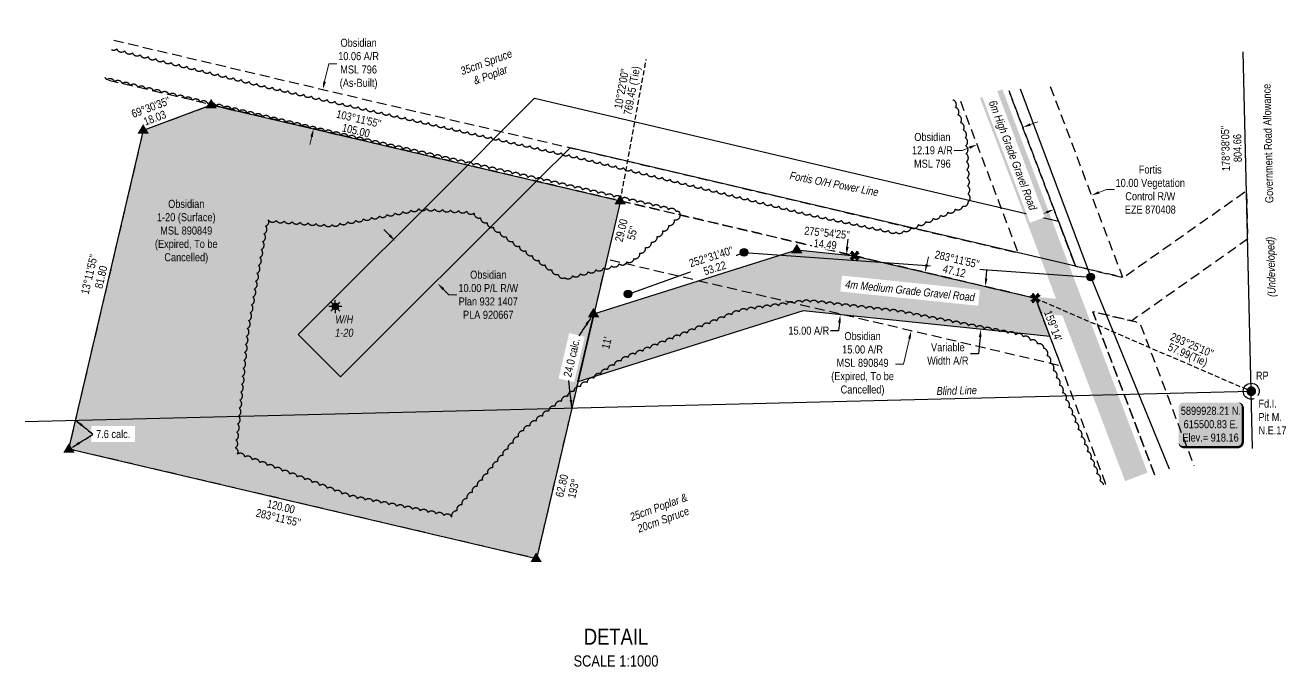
# Model space of a CAD drawing. Extents: x 614577 to 617371, y 5899005 to 5901753.
# Drawn here: x 615795 to 617371, y 5899923 to 5900724 of the extents above; entities that cross this region are included whole.
import ezdxf
from ezdxf.enums import TextEntityAlignment as Align

# ---------------------------------------------------------------- set-up
doc = ezdxf.new("R2010")
doc.units = 0
doc.header["$LTSCALE"] = 5
doc.header["$PDSIZE"] = 0.5
for name, pattern in [('0', [1, 1, 0]), ('foc-ACCESSROAD', [3.75, 2.5, -1.25]), ('foc-FLOWLINE', [3.75, 2.5, -1.25]), ('foc-TIELINE', [1.875, 1.25, -0.625])]:
    doc.linetypes.add(name, pattern=pattern)
doc.layers.get('Defpoints').update_dxf_attribs({"color": 9})
for name, color, linetype in [('35', 37, 'Continuous'), ('AS-POWER', 104, 'foc-POWER'), ('AS-POWER-EXISTING-PP', 72, 'Continuous'), ('AS-ROADS', 254, 'Continuous'), ('C-RW', 13, 'Continuous'), ('C-WS', 13, 'foc-ACCESSROAD'), ('C-WS-S', 8, 'Continuous'), ('DETAIL-T', 7, 'Continuous'), ('F-EZE', 190, 'foc-FLOWLINE'), ('L-BD', 7, 'Continuous'), ('L-BD1', 253, 'Continuous'), ('L-MON', 1, 'Continuous'), ('L-ROAD-T', 7, 'Continuous'), ('L-SEC', 7, 'Continuous'), ('L-TIE', 7, 'foc-TIELINE'), ('L-TIE-T', 7, 'Continuous'), ('P-PROPOSED', 10, 'Continuous'), ('P-PROPOSED-H', 21, 'Continuous'), ('P-TXT', 4, 'Continuous'), ('T-BUSH', 110, '0'), ('T-BUSH-T', 110, 'Continuous')]:
    doc.layers.add(name, color=color, linetype=linetype)
for name, color, linetype, lineweight in [('C-AR-T', 13, 'Continuous', 9), ('C-RW-T', 13, 'Continuous', 9), ('C-WS-T', 13, 'Continuous', 9), ('F-EZE-T', 190, 'Continuous', 9), ('T-TEXT', 48, 'Continuous', 18)]:
    doc.layers.add(name, color=color, linetype=linetype, lineweight=lineweight)
doc.styles.add('80', font='ARIALN.TTF', dxfattribs={"height": 10})
doc.styles.add('80CG', font='ARIALN.TTF', dxfattribs={"height": 10})
doc.styles.add('80L', font='ARIALN.TTF', dxfattribs={"height": 10})
doc.styles.add('80LS', font='ARIALNI.TTF', dxfattribs={"height": 10})
doc.styles.add('foc-LtypeFont', font='ARIALN.TTF', dxfattribs={"height": 7.35})
doc.linetypes.add('foc-POWER', pattern='A,6,-1,["P",foc-LtypeFont,S=0.2,R=0,X=-0.625,Y=-0.75],-1.24,4', length=12.24)
doc.dimstyles.new('Compass 5 000', dxfattribs={"dimscale": 5, "dimtxt": 9, "dimasz": 2, "dimexe": 0.2, "dimexo": 0.0625, "dimgap": 0.5, "dimtad": 0, "dimtih": 1, "dimtoh": 1, "dimzin": 0, "dimdsep": 46, "dimtxsty": '80CG', "dimcen": 0.1, "dimse1": 1, "dimse2": 1, "dimclrd": 256, "dimclrt": 256, "dimaunit": 1, "dimadec": 4, "dimazin": 0, "dimtfac": 0.06, "dimtofl": 0, "dimtmove": 0, "dimatfit": 1, "dimfxl": 0.2, "dimtolj": 1, "dimtzin": 0, "dimlwd": -1, "dimarcsym": 0})

# ---------------------------------------------------------------- blocks, each defined once
blk = doc.blocks.new('*U509')
h = blk.add_hatch(color=254)
edge = h.paths.add_edge_path()
edge.add_line((-34, -28.5), (34, -28.5))
edge.add_arc((34, -22.5), 6, 270, 360)
edge.add_line((40, -22.5), (40, 21))
edge.add_arc((34, 21), 6, 0, 90)
edge.add_line((34, 27), (-34, 27))
edge.add_arc((-34, 21), 6, 90, 180)
edge.add_line((-40, 21), (-40, -22.5))
edge.add_arc((-34, -22.5), 6, 180, 270)
at = {"color": 1, "flags": 128}
blk.add_lwpolyline([(-34, -28.5, 3, 3, 0), (34, -28.5, 3, 3, 0.414214), (40, -22.5, 3, 3, 0), (40, 21, 3, 0, 0.414214), (34, 27, 0, 0, 0), (-34, 27, 0, 0, 0.414214), (-40, 21, 0, 0, 0), (-40, -22.5, 0, 3, 0.414214)], format="xyseb", close=True, dxfattribs=at)
blk.add_lwpolyline([(-32.5, -22.7, 0, 10, 0), (0, 0, 5, 5, 0)], format="xyseb", dxfattribs=at)
at = {"color": 1, "style": '80'}
blk.add_attdef('ENTER_TEXT_001', (-36, -5), '', height=10, dxfattribs=at)
blk = doc.blocks.new('GAS')
h = blk.add_hatch(color=255)
h.dxf.hatch_style = 1
edge = h.paths.add_edge_path()
edge.add_arc((0, 0), 0.9, 0, 360)
for p, q in [((-0.81, 0), (-1.62, 0)), ((-0.57, 0.57), (-1.14, 1.14)), ((0, 0.81), (0, 1.62)), ((0.57, 0.57), (1.14, 1.14)), ((1.62, 0), (0.81, 0)), ((-0.57, -0.57), (-1.14, -1.14)), ((0, -0.81), (0, -1.62)), ((1.14, -1.14), (0.57, -0.57))]:
    blk.add_line(p, q)
blk.add_circle((0, 0), 0.8)
blk = doc.blocks.new('fdia')
at = {"color": 255, "const_width": 1}
blk.add_lwpolyline([(-0.5, 0, 1), (0.5, 0, 1)], format="xyb", close=True, dxfattribs=at)
blk = doc.blocks.new('Fdiaa')
blk.add_blockref('fdia', (0, 0))
blk = doc.blocks.new('fdib')
at = {"color": 1, "const_width": 1.6}
blk.add_lwpolyline([(-0.4, 0, 1), (0.4, 0, 1)], format="xyb", close=True, dxfattribs=at)
at = {"color": 1}
blk.add_circle((0, 0), 0.8, dxfattribs=at)
blk = doc.blocks.new('Fdibb')
blk.add_blockref('fdib', (0, 0))
blk = doc.blocks.new('fdicc')
for name in ['Fdibb', 'Fdiaa']:
    blk.add_blockref(name, (0, 0))
blk = doc.blocks.new('FDI')
blk.add_blockref('fdicc', (0, 0))
blk = doc.blocks.new('TRIA')
blk.add_hatch(color=255).paths.add_polyline_path([(-0.04, 1.52), (-1.47, -0.87), (1.39, -0.87)])
blk = doc.blocks.new('TRIAA')
blk.add_blockref('TRIA', (0, 0))
blk = doc.blocks.new('TRIB')
at = {"color": 1}
blk.add_lwpolyline([(-1.12, -0.67), (-0.04, 1.13), (1.04, -0.67)], close=True, dxfattribs=at)
blk = doc.blocks.new('TRIBB')
blk.add_blockref('TRIB', (0, 0))
blk = doc.blocks.new('TRICC')
for name in ['TRIAA', 'TRIBB']:
    blk.add_blockref(name, (0, 0))
blk = doc.blocks.new('plspike')
blk.add_blockref('TRICC', (0, 0))
blk = doc.blocks.new('TEMP')
h = blk.add_hatch(color=255)
h.dxf.hatch_style = 1
h.paths.add_polyline_path([(0, 0.25), (-0.67, 1.15), (-0.67, 0.67), (-1.15, 0.67), (-0.25, 0), (-1.15, -0.67), (-0.67, -0.67), (-0.67, -1.15), (0, -0.25), (0.67, -1.15), (0.67, -0.67), (1.15, -0.67), (0.25, 0), (1.15, 0.67), (0.67, 0.67), (0.67, 1.15)])
h.paths.add_polyline_path([(0.57, 0.85), (0.57, 0.57), (0.85, 0.57), (0.08, 0), (0.85, -0.57), (0.57, -0.57), (0.57, -0.85), (0, -0.08), (-0.57, -0.85), (-0.57, -0.57), (-0.85, -0.57), (-0.08, 0), (-0.85, 0.57), (-0.57, 0.57), (-0.57, 0.85), (0, 0.08)], flags=16)
h = blk.add_hatch(color=1)
h.dxf.hatch_style = 1
h.paths.add_polyline_path([(0, 0.08), (-0.57, 0.85), (-0.57, 0.57), (-0.85, 0.57), (-0.08, 0), (-0.85, -0.57), (-0.57, -0.57), (-0.57, -0.85), (0, -0.08), (0.57, -0.85), (0.57, -0.57), (0.85, -0.57), (0.08, 0), (0.85, 0.57), (0.57, 0.57), (0.57, 0.85)])
at = {"color": 1}
for p, q in [((-0.08, 0), (0.08, 0)), ((0, 0.08), (0, -0.08))]:
    blk.add_line(p, q, dxfattribs=at)
at = {"color": 255, "flags": 128}
blk.add_lwpolyline([(-0.25, 0), (-1.15, 0.67), (-0.67, 0.67), (-0.67, 1.15), (0, 0.25), (0.67, 1.15), (0.67, 0.67), (1.15, 0.67), (0.25, 0), (1.15, -0.67), (0.67, -0.67), (0.67, -1.15), (0, -0.25), (-0.67, -1.15), (-0.67, -0.67), (-1.15, -0.67)], close=True, dxfattribs=at)
at = {"color": 1, "flags": 128}
blk.add_lwpolyline([(-0.08, 0), (-0.85, 0.57), (-0.57, 0.57), (-0.57, 0.85), (0, 0.08), (0.57, 0.85), (0.57, 0.57), (0.85, 0.57), (0.08, 0), (0.85, -0.57), (0.57, -0.57), (0.57, -0.85), (0, -0.08), (-0.57, -0.85), (-0.57, -0.57), (-0.85, -0.57)], close=True, dxfattribs=at)
blk = doc.blocks.new('STRIA')
blk.add_hatch(color=255).paths.add_polyline_path([(-0.04, 1.52), (-1.47, -0.87), (1.39, -0.87)])
blk = doc.blocks.new('STRIAA')
blk.add_blockref('STRIA', (0, 0))
blk = doc.blocks.new('STRIB')
at = {"color": 1}
blk.add_solid([(-1.12, -0.67), (-0.04, 1.13), (1.04, -0.67)], dxfattribs=at)
blk = doc.blocks.new('STRIBB')
blk.add_blockref('STRIB', (0, 0))
blk = doc.blocks.new('STRICC')
for name in ['STRIAA', 'STRIBB']:
    blk.add_blockref(name, (0, 0))
blk = doc.blocks.new('fdspike')
blk.add_blockref('STRICC', (0, 0))
blk = doc.blocks.new('*D511')
at = {"layer": 'C-AR-T', "transparency": 16777216}
for p, q in [((616920.6, 5900425.1), (616922.9, 5900434.8)), ((616898.9, 5900332.6), (616891.5, 5900300.9)), ((616891.5, 5900300.9), (616881.5, 5900300.9))]:
    blk.add_line(p, q, dxfattribs=at)
for points in [[(616919, 5900425.5), (616922.2, 5900424.7), (616918.3, 5900415.3)], [(616897.3, 5900333), (616900.5, 5900332.2), (616901.2, 5900342.3)]]:
    blk.add_solid(points, dxfattribs=at)
at = {"layer": 'Defpoints', "color": 0, "transparency": 16777216}
for p in [(616950.7, 5900407.7), (616901.2, 5900342.3), (616933.6, 5900334.7)]:
    blk.add_point(p, dxfattribs=at)
at = {"layer": 'C-AR-T', "transparency": 16777216, "insert": (616840.4, 5900300.9), "char_height": 10, "attachment_point": 5, "style": '80CG'}
blk.add_mtext('\\A1;Obsidian\\P15.00 A/R\\PMSL 890849\\P(Expired, To be\\PCancelled)', dxfattribs=at)
blk = doc.blocks.new('*D512')
at = {"layer": 'C-RW-T', "transparency": 16777216}
for p, q in [((616249.8, 5900461.6), (616242.7, 5900468.6)), ((616316.9, 5900394.3), (616323.9, 5900387.3)), ((616323.9, 5900387.3), (616333.9, 5900387.3))]:
    blk.add_line(p, q, dxfattribs=at)
for points in [[(616250.9, 5900462.7), (616248.6, 5900460.4), (616256.8, 5900454.5)], [(616318, 5900395.5), (616315.7, 5900393.2), (616309.8, 5900401.4)]]:
    blk.add_solid(points, dxfattribs=at)
at = {"layer": 'Defpoints', "color": 0, "transparency": 16777216}
for p in [(616248, 5900445.7), (616309.8, 5900401.4), (616301, 5900392.6)]:
    blk.add_point(p, dxfattribs=at)
at = {"layer": 'C-RW-T', "transparency": 16777216, "insert": (616373, 5900387.3), "char_height": 10, "attachment_point": 5, "style": '80CG'}
blk.add_mtext('\\A1;\\A1;Obsidian\\P10.00 P/L R/W\\PPlan 932 1407\\PPLA 920667', dxfattribs=at)
blk = doc.blocks.new('*D513')
at = {"layer": 'C-AR-T', "transparency": 16777216}
for p, q in [((616168.7, 5900653.4), (616173.9, 5900675.4)), ((616173.9, 5900675.4), (616183.9, 5900675.4)), ((616152.5, 5900584.7), (616150.2, 5900574.9))]:
    blk.add_line(p, q, dxfattribs=at)
for points in [[(616167, 5900653.7), (616170.3, 5900653), (616166.4, 5900643.6)], [(616150.9, 5900585.1), (616154.1, 5900584.3), (616154.8, 5900594.4)]]:
    blk.add_solid(points, dxfattribs=at)
at = {"layer": 'Defpoints', "color": 0, "transparency": 16777216}
for p in [(616166.4, 5900643.6), (616167.7, 5900643.3), (616156.1, 5900594.1)]:
    blk.add_point(p, dxfattribs=at)
at = {"layer": 'C-AR-T', "transparency": 16777216, "insert": (616211.1, 5900675.4), "char_height": 10, "attachment_point": 5, "style": '80CG'}
blk.add_mtext('\\A1;Obsidian\\P10.06 A/R\\PMSL 796\\P(As-Built)', dxfattribs=at)
blk = doc.blocks.new('*D515')
at = {"layer": 'Defpoints', "color": 0, "transparency": 16777216}
for p in [(617124.9, 5900515.1), (617126.2, 5900511.5), (617078.1, 5900497.3)]:
    blk.add_point(p, dxfattribs=at)
at = {"layer": 'F-EZE-T', "transparency": 16777216}
for p, q in [((617135.6, 5900515.1), (617144.9, 5900518.6)), ((617144.9, 5900518.6), (617154.9, 5900518.6)), ((617070.1, 5900490.2), (617060.8, 5900486.7))]:
    blk.add_line(p, q, dxfattribs=at)
for points in [[(617135, 5900516.6), (617136.2, 5900513.5), (617126.2, 5900511.5)], [(617069.5, 5900491.8), (617070.7, 5900488.7), (617079.5, 5900493.8)]]:
    blk.add_solid(points, dxfattribs=at)
at = {"layer": 'F-EZE-T', "transparency": 16777216, "insert": (617199.7, 5900518.6), "char_height": 10, "attachment_point": 5, "style": '80CG'}
blk.add_mtext('\\A1;Fortis\\P10.00 Vegetation\\PControl R/W\\PEZE 870408', dxfattribs=at)
blk = doc.blocks.new('*U523')
at = {"layer": '35', "color": 3}
blk.add_circle((0, 0), 10, dxfattribs=at)
at = {"layer": '35', "color": 3, "style": '80'}
blk.add_attdef('RP_001', (5.8, 14.4), '', height=10, dxfattribs=at)
blk = doc.blocks.new('*D526')
at = {"layer": 'Defpoints', "color": 0, "transparency": 16777216}
for p in [(616994, 5900397.6), (616988.2, 5900344.2), (616988.4, 5900344.2)]:
    blk.add_point(p, dxfattribs=at)
at = {"layer": 'P-TXT', "transparency": 16777216}
for p, q in [((616994.8, 5900407.6), (616995.8, 5900417.5)), ((616987.2, 5900334.3), (616985, 5900313.4)), ((616985, 5900313.4), (616975, 5900313.4))]:
    blk.add_line(p, q, dxfattribs=at)
for points in [[(616993.1, 5900407.7), (616996.4, 5900407.4), (616993.7, 5900397.6)], [(616985.5, 5900334.5), (616988.8, 5900334.1), (616988.2, 5900344.2)]]:
    blk.add_solid(points, dxfattribs=at)
at = {"layer": 'P-TXT', "transparency": 16777216, "insert": (616946.9, 5900313.4), "char_height": 10, "attachment_point": 5, "style": '80CG'}
blk.add_mtext('\\A1;Variable\\PWidth A/R', dxfattribs=at)
blk = doc.blocks.new('*D527')
at = {"layer": 'Defpoints', "color": 0, "transparency": 16777216}
for p in [(616772.6, 5900441.9), (616764.9, 5900367.3), (616812.6, 5900362.4)]:
    blk.add_point(p, dxfattribs=at)
at = {"layer": 'P-TXT', "transparency": 16777216}
for p, q in [((616821.3, 5900446.9), (616822.4, 5900456.9)), ((616811.6, 5900352.5), (616810.5, 5900342.5)), ((616810.5, 5900342.5), (616800.5, 5900342.5))]:
    blk.add_line(p, q, dxfattribs=at)
for points in [[(616819.7, 5900447.1), (616823, 5900446.8), (616820.3, 5900437)], [(616809.9, 5900352.6), (616813.2, 5900352.3), (616812.6, 5900362.4)]]:
    blk.add_solid(points, dxfattribs=at)
at = {"layer": 'P-TXT', "transparency": 16777216, "insert": (616773.3, 5900342.5), "char_height": 10, "attachment_point": 5, "style": '80CG'}
blk.add_mtext('\\A1;15.00 A/R', dxfattribs=at)
blk = doc.blocks.new('*D531')
at = {"layer": 'C-AR-T', "transparency": 16777216}
for p, q in [((617049.9, 5900599.8), (617059.3, 5900603.4)), ((616974.2, 5900571.1), (616964.9, 5900567.6)), ((616964.9, 5900567.6), (616954.9, 5900567.6))]:
    blk.add_line(p, q, dxfattribs=at)
for points in [[(617049.3, 5900601.4), (617050.5, 5900598.3), (617040.6, 5900596.3)], [(616973.6, 5900572.7), (616974.8, 5900569.6), (616983.6, 5900574.7)]]:
    blk.add_solid(points, dxfattribs=at)
at = {"layer": 'Defpoints', "color": 0, "transparency": 16777216}
for p in [(617040.2, 5900597.2), (616983.2, 5900575.6), (616983.6, 5900574.7)]:
    blk.add_point(p, dxfattribs=at)
at = {"layer": 'C-AR-T', "transparency": 16777216, "insert": (616927.6, 5900567.6), "char_height": 10, "attachment_point": 5, "style": '80CG'}
blk.add_mtext('\\A1;Obsidian\\P12.19 A/R\\PMSL 796', dxfattribs=at)
blk = doc.blocks.new('POWERPOLE')
h = blk.add_hatch(color=255)
edge = h.paths.add_edge_path()
edge.add_arc((0, 0), 0.96, 0, 360)
at = {"linetype": 'Continuous'}
for p, q in [((0.68, -0.68), (-0.68, 0.68)), ((-0.68, -0.68), (0.68, 0.68))]:
    blk.add_line(p, q, dxfattribs=at)
blk.add_circle((0, 0), 0.96, dxfattribs=at)

msp = doc.modelspace()

# ---------------------------------------------------------------- hatches: boundary and pattern name
at = {"layer": 'P-PROPOSED-H'}
h = msp.add_hatch(color=256, dxfattribs=at)
h.dxf.hatch_style = 1
h.paths.add_polyline_path([(615849.3, 5900194.776), (615942.655, 5900592.821), (616027.058, 5900624.363), (616537.996, 5900504.531), (616433.229, 5900057.826)])
h = msp.add_hatch(color=256, dxfattribs=at)
h.dxf.hatch_style = 1
h.paths.add_polyline_path([(616485.003, 5900278.583), (616504.91, 5900363.46), (616758.532, 5900443.368), (616830.555, 5900435.916), (617056.247, 5900382.984), (617074.316, 5900335.325), (616766.256, 5900367.197)])

# ---------------------------------------------------------------- linework, layer by layer
at = {"layer": 'AS-POWER', "flags": 128}
for points in [[(617037.315, 5900644.479), (617125.322, 5900409.382), (617223.474, 5900170.069)], [(616547.617, 5900388.232), (616692.392, 5900440.222), (617125.322, 5900409.382)]]:
    msp.add_lwpolyline(points, dxfattribs=at)
at = {"layer": 'AS-ROADS', "flags": 128}
for points, const_width in [([(617182.323, 5900159.993), (617000.994, 5900638.461)], 30), ([(617101.757, 5900370.172), (616762.302, 5900405.292), (616609.232, 5900364.407), (616423.287, 5900298.572)], 20)]:
    msp.add_lwpolyline(points, dxfattribs=dict(at, const_width=const_width))
at = {"layer": 'C-RW'}
msp.add_lwpolyline([(616430.915, 5900632.628), (617084.991, 5900479.225), (617106.345, 5900422.88), (616475.21, 5900570.902), (616435.377, 5900531.143), (616188.522, 5900284.76), (616135.553, 5900337.821), (616349.403, 5900551.268), (616389.333, 5900591.121), (616430.915, 5900632.628)], close=True, dxfattribs=at)
at = {"layer": 'C-WS', "flags": 128}
for points in [[(615905.267, 5900705.097), (616478.76, 5900570.069), (617034.758, 5900439.669), (616961.852, 5900631.975)], [(617144.315, 5900150.688), (617056.248, 5900382.984), (616436.863, 5900528.25), (616350.921, 5900548.406), (615893.883, 5900656.034)], [(617023.184, 5900642.138), (617106.345, 5900422.88), (617165.958, 5900408.899), (617319.866, 5900517.229), (617321.309, 5900456.701), (617176.507, 5900354.779), (617127.831, 5900366.195), (617203.995, 5900165.3)]]:
    msp.add_lwpolyline(points, dxfattribs=at)
msp.add_lwpolyline([(617056.247, 5900382.984), (617088.288, 5900298.463), (616520.877, 5900431.54), (616433.229, 5900057.826), (615849.3, 5900194.776), (615942.655, 5900592.821), (616027.058, 5900624.363), (617056.247, 5900382.984)], close=True, dxfattribs=at)
at = {"layer": 'F-EZE', "flags": 128}
for points in [[(617074.676, 5900647.44), (617165.01, 5900409.267), (617108.898, 5900422.288), (617106.345, 5900422.88), (617099.564, 5900440.756), (617024.337, 5900639.099)], [(617205.189, 5900162.152), (617167.447, 5900261.705), (617127.831, 5900366.195), (617180.783, 5900353.797), (617186.541, 5900352.45), (617220.447, 5900263.016), (617254.143, 5900174.138)]]:
    msp.add_lwpolyline(points, dxfattribs=at)
at = {"layer": 'L-SEC'}
for p, q in [((617325.832, 5900266.932), (617315.733, 5900690.613)), ((615794.826, 5900229.095), (617325.832, 5900266.932)), ((617327.544, 5900195.55), (617325.832, 5900266.932))]:
    msp.add_line(p, q, dxfattribs=at)
at = {"layer": 'L-TIE'}
msp.add_line((617056.247, 5900382.984), (617325.832, 5900266.932), dxfattribs=at)
at = {"layer": 'L-TIE', "flags": 128}
msp.add_lwpolyline([(616537.996, 5900504.531), (616570.29, 5900681.076)], dxfattribs=at)
at = {"layer": 'P-PROPOSED', "flags": 128}
for points in [[(615849.3, 5900194.776), (615942.655, 5900592.821), (616027.058, 5900624.363), (616537.996, 5900504.531), (616433.229, 5900057.826)], [(616485.003, 5900278.583), (616504.91, 5900363.46), (616758.532, 5900443.368), (616830.555, 5900435.916), (617056.247, 5900382.984), (617074.316, 5900335.325), (616766.256, 5900367.197)]]:
    msp.add_lwpolyline(points, close=True, dxfattribs=at)
at = {"layer": 'T-BUSH', "flags": 128}
for points in [[(615902.518, 5900693.251, 0.30249461), (615909.224, 5900694.133, 0.52056705), (615918.93, 5900691.741, 0.52056705), (615928.636, 5900689.349, 0.52056705), (615938.342, 5900686.957, 0.52056705), (615948.047, 5900684.565, 0.52056705), (615957.753, 5900682.173, 0.52056705), (615967.459, 5900679.781, 0.52056705), (615977.165, 5900677.389, 0.52056705), (615986.871, 5900674.997, 0.52056705), (615996.576, 5900672.605, 0.52056705), (616006.282, 5900670.213, 0.52056705), (616015.988, 5900667.821, 0.52056705), (616025.694, 5900665.429, 0.52056705), (616035.4, 5900663.037, 0.52056705), (616045.106, 5900660.645, 0.52056705), (616054.811, 5900658.253, 0.52056705), (616064.517, 5900655.861, 0.52056705), (616074.223, 5900653.469, 0.52056705), (616083.929, 5900651.077, 0.52056705), (616093.635, 5900648.685, 0.52056705), (616103.373, 5900646.431, 0.52056705), (616113.121, 5900644.219, 0.52056705), (616122.87, 5900642.006, 0.52056705), (616132.618, 5900639.794, 0.52056705), (616142.366, 5900637.582, 0.52056705), (616152.115, 5900635.37, 0.52056705), (616161.863, 5900633.157, 0.52056705), (616171.611, 5900630.945, 0.52056705), (616181.36, 5900628.733, 0.52056705), (616191.108, 5900626.52, 0.52056705), (616200.856, 5900624.308, 0.52056705), (616210.605, 5900622.096, 0.52056705), (616220.353, 5900619.883, 0.52056705), (616230.101, 5900617.671, 0.52056705), (616239.85, 5900615.459, 0.52056705), (616249.598, 5900613.247, 0.52056705), (616259.346, 5900611.034, 0.52056705), (616269.095, 5900608.822, 0.52056705), (616278.843, 5900606.61, 0.52056705), (616288.591, 5900604.397, 0.52056705), (616298.34, 5900602.185, 0.52056705), (616308.088, 5900599.973, 0.52056705), (616317.837, 5900597.76, 0.52056705), (616327.585, 5900595.548, 0.52056705), (616337.333, 5900593.336, 0.52056705), (616347.082, 5900591.124, 0.52056705), (616356.83, 5900588.911, 0.52056705), (616366.578, 5900586.699, 0.52056705), (616376.327, 5900584.487, 0.52056705), (616386.075, 5900582.274, 0.52056705), (616395.823, 5900580.062, 0.52056705), (616405.572, 5900577.85, 0.52056705), (616415.32, 5900575.637, 0.52056705), (616425.068, 5900573.425, 0.52056705), (616434.817, 5900571.213, 0.52056705), (616444.565, 5900569.001, 0.52056705), (616454.313, 5900566.788, 0.52056705), (616464.062, 5900564.576, 0.52056705), (616473.81, 5900562.364, 0.52056705), (616483.558, 5900560.151, 0.52056705), (616493.307, 5900557.939, 0.52056705), (616503.011, 5900555.543, 0.52056705), (616512.716, 5900553.145, 0.52056705), (616522.42, 5900550.748, 0.52056705), (616532.125, 5900548.351, 0.52056705), (616541.829, 5900545.953, 0.52056705), (616551.534, 5900543.556, 0.52056705), (616561.238, 5900541.158, 0.52056705), (616570.943, 5900538.761, 0.52056705), (616580.647, 5900536.363, 0.52056705), (616590.352, 5900533.966, 0.52056705), (616600.056, 5900531.569, 0.52056705), (616609.761, 5900529.171, 0.52056705), (616619.465, 5900526.774, 0.52056705), (616629.17, 5900524.376, 0.52056705), (616638.874, 5900521.979, 0.52056705), (616648.578, 5900519.582, 0.52056705), (616658.283, 5900517.184, 0.52056705), (616667.987, 5900514.787, 0.52056705), (616677.692, 5900512.389, 0.52056705), (616687.396, 5900509.992, 0.52056705), (616697.101, 5900507.594, 0.52056705), (616706.805, 5900505.197, 0.52056705), (616716.51, 5900502.8, 0.52056705), (616726.214, 5900500.402, 0.52056705), (616735.919, 5900498.005, 0.52056705), (616745.623, 5900495.607, 0.52056705), (616755.328, 5900493.21, 0.52056705), (616765.032, 5900490.812, 0.52056705), (616774.749, 5900488.467, 0.52056705), (616784.527, 5900486.392, 0.52056705), (616794.306, 5900484.318, 0.52056705), (616804.084, 5900482.244, 0.52056705), (616813.863, 5900480.169, 0.52056705), (616823.642, 5900478.095, 0.52056705), (616833.42, 5900476.02, 0.52056705), (616843.199, 5900473.946, 0.52056705), (616852.977, 5900471.871, 0.52056705), (616862.756, 5900469.797, 0.52056705), (616872.535, 5900467.723, 0.52056705), (616882.313, 5900465.648, 0.52056705), (616891.756, 5900467.14, 0.52056705), (616900.976, 5900471.002, 0.52056705), (616910.196, 5900474.864, 0.52056705), (616919.417, 5900478.725, 0.52056705), (616928.637, 5900482.587, 0.52056705), (616937.857, 5900486.449, 0.52056705), (616947.077, 5900490.311, 0.52056705), (616956.297, 5900494.173, 0.52056705), (616965.517, 5900498.035, 0.52056705), (616972.414, 5900503.368, 0.52056705), (616971.963, 5900513.354, 0.52056705), (616971.513, 5900523.34, 0.52056705), (616971.063, 5900533.327, 0.52056705), (616970.613, 5900543.313, 0.52056705), (616970.163, 5900553.299, 0.52056705), (616969.713, 5900563.285, 0.52056705), (616969.262, 5900573.271, 0.52056705), (616968.812, 5900583.257, 0.52056705), (616966.16, 5900592.823, 0.52056705), (616962.905, 5900602.275, 0.52056705), (616959.651, 5900611.727, 0.52056705), (616956.397, 5900621.178, 0.50933052), (616953.35, 5900630.567)], [(617141.507, 5900150, 0.29093078), (617136.844, 5900154.595, 0.52056705), (617132.959, 5900163.805, 0.52056705), (617129.074, 5900173.015, 0.52056705), (617125.189, 5900182.226, 0.52056705), (617121.304, 5900191.436, 0.52056705), (617117.42, 5900200.647, 0.52056705), (617113.535, 5900209.857, 0.52056705), (617109.65, 5900219.068, 0.52056705), (617105.765, 5900228.278, 0.52056705), (617101.88, 5900237.488, 0.52056705), (617097.995, 5900246.699, 0.52056705), (617094.11, 5900255.909, 0.52056705), (617090.225, 5900265.12, 0.52056705), (617086.34, 5900274.33, 0.52056705), (617082.455, 5900283.541, 0.52056705), (617078.571, 5900292.751, 0.52056705), (617074.686, 5900301.961, 0.52056705), (617070.801, 5900311.172, 0.52056705), (617066.916, 5900320.382, 0.52056705), (617059.046, 5900325.885, 0.52056705), (617050.139, 5900330.425, 0.52056705), (617041.233, 5900334.964, 0.52056705), (617031.609, 5900337.409, 0.52056705), (617021.792, 5900339.291, 0.52056705), (617011.974, 5900341.173, 0.52056705), (617002.157, 5900343.055, 0.52056705), (616992.339, 5900344.936, 0.52056705), (616982.522, 5900346.818, 0.52056705), (616972.704, 5900348.7, 0.52056705), (616962.887, 5900350.581, 0.52056705), (616953.069, 5900352.463, 0.52056705), (616943.252, 5900354.345, 0.52056705), (616933.434, 5900356.227, 0.52056705), (616923.617, 5900358.108, 0.52056705), (616913.799, 5900359.99, 0.52056705), (616903.982, 5900361.872, 0.52056705), (616894.164, 5900363.754, 0.52056705), (616884.347, 5900365.635, 0.52056705), (616874.429, 5900366.862, 0.52056705), (616864.498, 5900368.001, 0.52056705), (616854.567, 5900369.141, 0.52056705), (616844.636, 5900370.28, 0.52056705), (616834.704, 5900371.42, 0.52056705), (616824.773, 5900372.559, 0.52056705), (616814.842, 5900373.699, 0.52056705), (616804.911, 5900374.838, 0.52056705), (616794.98, 5900375.978, 0.52056705), (616785.049, 5900377.117, 0.52056705), (616775.118, 5900378.257, 0.52056705), (616765.207, 5900377.889, 0.52056705), (616755.308, 5900376.494, 0.52056705), (616745.41, 5900375.098, 0.52056705), (616735.512, 5900373.703, 0.52056705), (616725.613, 5900372.307, 0.52056705), (616715.715, 5900370.912, 0.52056705), (616705.817, 5900369.516, 0.52056705), (616695.918, 5900368.121, 0.52056705), (616686.167, 5900366.183, 0.52056705), (616676.921, 5900362.384, 0.52056705), (616667.674, 5900358.585, 0.52056705), (616658.428, 5900354.786, 0.52056705), (616649.182, 5900350.988, 0.52056705), (616639.936, 5900347.189, 0.52056705), (616630.689, 5900343.39, 0.52056705), (616621.443, 5900339.591, 0.52056705), (616612.197, 5900335.793, 0.52056705), (616602.951, 5900331.994, 0.52056705), (616593.704, 5900328.195, 0.52056705), (616584.458, 5900324.396, 0.52056705), (616575.212, 5900320.597, 0.52056705), (616565.965, 5900316.799, 0.52056705), (616556.719, 5900313, 0.52056705), (616547.473, 5900309.201, 0.52056705), (616538.682, 5900304.518, 0.52056705), (616530.221, 5900299.195, 0.52056705), (616521.76, 5900293.872, 0.52056705), (616513.299, 5900288.549, 0.52056705), (616504.838, 5900283.226, 0.52056705), (616496.377, 5900277.903, 0.52056705), (616487.916, 5900272.58, 0.52056705), (616480.005, 5900266.471, 0.52056705), (616472.113, 5900260.335, 0.52056705), (616464.222, 5900254.2, 0.52056705), (616456.33, 5900248.064, 0.52056705), (616448.438, 5900241.929, 0.52056705), (616440.547, 5900235.793, 0.52056705), (616432.655, 5900229.658, 0.52056705), (616424.763, 5900223.522, 0.52056705), (616416.871, 5900217.387, 0.52056705), (616410.398, 5900209.787, 0.52056705), (616404.019, 5900202.091, 0.52056705), (616397.64, 5900194.395, 0.52056705), (616391.26, 5900186.699, 0.52056705), (616384.881, 5900179.003, 0.52056705), (616378.502, 5900171.307, 0.52056705), (616372.122, 5900163.611, 0.52056705), (616365.743, 5900155.915, 0.52056705), (616359.364, 5900148.219, 0.52056705), (616352.984, 5900140.523, 0.52056705), (616346.605, 5900132.827, 0.52056705), (616340.226, 5900125.131, 0.52056705), (616333.846, 5900117.435, 0.52056705), (616327.387, 5900109.963, 0.52056705), (616317.574, 5900111.871, 0.52056705), (616307.762, 5900113.778, 0.52056705), (616297.949, 5900115.686, 0.52056705), (616288.137, 5900117.594, 0.52056705), (616278.324, 5900119.501, 0.52056705), (616268.512, 5900121.409, 0.52056705), (616258.699, 5900123.316, 0.52056705), (616248.887, 5900125.224, 0.52056705), (616239.074, 5900127.132, 0.52056705), (616229.262, 5900129.039, 0.52056705), (616219.449, 5900130.947, 0.52056705), (616209.637, 5900132.855, 0.52056705), (616199.899, 5900135.022, 0.52056705), (616190.559, 5900138.587, 0.52056705), (616181.22, 5900142.151, 0.52056705), (616171.881, 5900145.715, 0.52056705), (616162.542, 5900149.28, 0.52056705), (616153.203, 5900152.844, 0.52056705), (616143.864, 5900156.409, 0.52056705), (616134.525, 5900159.973, 0.52056705), (616125.185, 5900163.537, 0.52056705), (616115.846, 5900167.102, 0.52056705), (616106.507, 5900170.666, 0.52056705), (616097.168, 5900174.23, 0.52056705), (616087.829, 5900177.795, 0.52056705), (616078.49, 5900181.359, 0.52056705), (616069.151, 5900184.924, 0.52056705), (616059.811, 5900188.488, 0.52056705), (616057.077, 5900196.136, 0.52056705), (616058.063, 5900206.083, 0.52056705), (616059.048, 5900216.031, 0.52056705), (616060.034, 5900225.978, 0.52056705), (616061.019, 5900235.926, 0.52056705), (616062.005, 5900245.873, 0.52056705), (616062.99, 5900255.821, 0.52056705), (616063.976, 5900265.768, 0.52056705), (616064.961, 5900275.716, 0.52056705), (616065.947, 5900285.664, 0.52056705), (616066.932, 5900295.611, 0.52056705), (616067.918, 5900305.559, 0.52056705), (616068.904, 5900315.506, 0.52056705), (616069.889, 5900325.454, 0.52056705), (616070.875, 5900335.401, 0.52056705), (616072.227, 5900345.298, 0.52056705), (616073.963, 5900355.142, 0.52056705), (616075.699, 5900364.987, 0.52056705), (616077.435, 5900374.831, 0.52056705), (616079.172, 5900384.675, 0.52056705), (616080.908, 5900394.52, 0.52056705), (616082.644, 5900404.364, 0.52056705), (616084.38, 5900414.208, 0.52056705), (616086.117, 5900424.052, 0.52056705), (616087.853, 5900433.897, 0.52056705), (616089.589, 5900443.741, 0.52056705), (616091.325, 5900453.585, 0.52056705), (616093.062, 5900463.43, 0.52056705), (616094.798, 5900473.274, 0.52056705), (616098.278, 5900480.868, 0.52056705), (616108.244, 5900480.095, 0.52056705), (616118.21, 5900479.321, 0.52056705), (616128.177, 5900478.547, 0.52056705), (616138.143, 5900477.773, 0.52056705), (616148.109, 5900476.999, 0.52056705), (616158.075, 5900476.226, 0.52056705), (616168.041, 5900475.452, 0.52056705), (616178.004, 5900474.742, 0.52056705), (616187.834, 5900476.559, 0.52056705), (616197.664, 5900478.375, 0.52056705), (616207.493, 5900480.192, 0.52056705), (616217.323, 5900482.009, 0.52056705), (616227.153, 5900483.826, 0.52056705), (616236.983, 5900485.643, 0.52056705), (616246.812, 5900487.46, 0.52056705), (616256.642, 5900489.277, 0.52056705), (616266.472, 5900491.093, 0.52056705), (616276.302, 5900492.91, 0.52056705), (616286.131, 5900494.727, 0.52056705), (616296.047, 5900495.056, 0.52056705), (616306.02, 5900494.38, 0.52056705), (616315.993, 5900493.704, 0.52056705), (616325.967, 5900493.028, 0.52056705), (616335.94, 5900492.352, 0.52056705), (616345.913, 5900491.677, 0.52056705), (616355.258, 5900489.27, 0.52056705), (616363.339, 5900483.386, 0.52056705), (616371.419, 5900477.501, 0.52056705), (616379.5, 5900471.617, 0.52056705), (616387.581, 5900465.733, 0.52056705), (616395.662, 5900459.848, 0.52056705), (616403.743, 5900453.964, 0.52056705), (616411.823, 5900448.08, 0.52056705), (616419.904, 5900442.195, 0.52056705), (616427.985, 5900436.311, 0.52056705), (616436.066, 5900430.427, 0.52056705), (616444.146, 5900424.542, 0.52056705), (616452.227, 5900418.658, 0.52056705), (616460.308, 5900412.773, 0.52056705), (616468.721, 5900408.616, 0.52056705), (616478.408, 5900411.083, 0.52056705), (616488.095, 5900413.55, 0.52056705), (616497.782, 5900416.018, 0.52056705), (616507.469, 5900418.485, 0.52056705), (616517.156, 5900420.952, 0.52056705), (616526.842, 5900423.419, 0.52056705), (616536.529, 5900425.887, 0.52056705), (616546.216, 5900428.354, 0.52056705), (616555.014, 5900432.423, 0.52056705), (616562.23, 5900439.34, 0.52056705), (616569.446, 5900446.258, 0.52056705), (616576.663, 5900453.175, 0.52056705), (616583.879, 5900460.093, 0.52056705), (616591.095, 5900467.01, 0.52056705), (616598.311, 5900473.928, 0.52056705), (616605.527, 5900480.845, 0.52056705), (616612.743, 5900487.763, 0.52056705), (616607.732, 5900491.312, 0.52056705), (616597.991, 5900493.558, 0.52056705), (616588.251, 5900495.805, 0.52056705), (616578.51, 5900498.051, 0.52056705), (616568.77, 5900500.298, 0.52056705), (616559.029, 5900502.545, 0.52056705), (616549.289, 5900504.791, 0.52056705), (616539.548, 5900507.038, 0.52056705), (616529.808, 5900509.284, 0.52056705), (616520.067, 5900511.531, 0.52056705), (616510.327, 5900513.777, 0.52056705), (616500.586, 5900516.024, 0.52056705), (616490.846, 5900518.27, 0.52056705), (616481.105, 5900520.517, 0.52056705), (616471.365, 5900522.763, 0.52056705), (616461.624, 5900525.01, 0.52056705), (616451.881, 5900527.244, 0.52056705), (616442.131, 5900529.447, 0.52056705), (616432.38, 5900531.65, 0.52056705), (616422.63, 5900533.853, 0.52056705), (616412.879, 5900536.056, 0.52056705), (616403.129, 5900538.26, 0.52056705), (616393.378, 5900540.463, 0.52056705), (616383.628, 5900542.666, 0.52056705), (616373.877, 5900544.869, 0.52056705), (616364.127, 5900547.072, 0.52056705), (616354.377, 5900549.275, 0.52056705), (616344.626, 5900551.478, 0.52056705), (616334.876, 5900553.681, 0.52056705), (616325.125, 5900555.884, 0.52056705), (616315.375, 5900558.087, 0.52056705), (616305.624, 5900560.29, 0.52056705), (616295.874, 5900562.493, 0.52056705), (616286.124, 5900564.696, 0.52056705), (616276.373, 5900566.899, 0.52056705), (616266.623, 5900569.102, 0.52056705), (616256.872, 5900571.306, 0.52056705), (616247.122, 5900573.509, 0.52056705), (616237.371, 5900575.712, 0.52056705), (616227.621, 5900577.915, 0.52056705), (616217.871, 5900580.118, 0.52056705), (616208.12, 5900582.321, 0.52056705), (616198.37, 5900584.524, 0.52056705), (616188.619, 5900586.727, 0.52056705), (616178.869, 5900588.93, 0.52056705), (616169.118, 5900591.133, 0.52056705), (616159.387, 5900593.42, 0.52056705), (616149.659, 5900595.718, 0.52056705), (616139.93, 5900598.016, 0.52056705), (616130.202, 5900600.313, 0.52056705), (616120.473, 5900602.611, 0.52056705), (616110.745, 5900604.909, 0.52056705), (616101.016, 5900607.207, 0.52056705), (616091.288, 5900609.505, 0.52056705), (616081.559, 5900611.803, 0.52056705), (616071.831, 5900614.101, 0.52056705), (616062.102, 5900616.398, 0.52056705), (616052.374, 5900618.696, 0.52056705), (616042.645, 5900620.994, 0.52056705), (616032.916, 5900623.292, 0.52056705), (616023.188, 5900625.59, 0.52056705), (616013.459, 5900627.888, 0.52056705), (616003.731, 5900630.186, 0.52056705), (615994.002, 5900632.483, 0.52056705), (615984.274, 5900634.781, 0.52056705), (615974.545, 5900637.079, 0.52056705), (615964.817, 5900639.377, 0.52056705), (615955.088, 5900641.675, 0.52056705), (615945.36, 5900643.973, 0.52056705), (615935.631, 5900646.271, 0.52056705), (615925.903, 5900648.568, 0.52056705), (615916.175, 5900650.871, 0.52056705), (615906.451, 5900653.186, 0.52056705), (615896.726, 5900655.5, 0.15353804), (615894.419, 5900658.343)]]:
    msp.add_lwpolyline(points, format="xyb", dxfattribs=at)

# ---------------------------------------------------------------- block references
at = {"layer": '35', "color": 6, "xscale": 0.99962197, "yscale": 0.99962197, "zscale": 0.99962197}
msp.add_blockref('*U523', (617325.832, 5900266.932), dxfattribs=at).add_auto_attribs({'RP_001': 'RP'})
at = {"layer": 'AS-POWER-EXISTING-PP', "color": 4, "xscale": 4.99810985, "yscale": 4.99810985, "zscale": 4.99810985}
for p in [(617125.322, 5900409.382), (616547.617, 5900388.232)]:
    msp.add_blockref('POWERPOLE', p, dxfattribs=at)
at = {"layer": 'C-WS-S', "xscale": 4.998109849999998, "yscale": 4.998109849999998, "zscale": 4.998109849999998}
msp.add_blockref('GAS', (616181.997, 5900372.589), dxfattribs=at)
at = {"layer": 'DETAIL-T'}
ref = msp.add_blockref('*U509', (617275.138, 5900225.717), dxfattribs=dict(at, xscale=0.99962197, yscale=0.99962197, zscale=0.99962197))
ref.add_attrib('ENTER_TEXT_001', '5899928.21 N.', (617237.833, 5900237.485), dxfattribs={"layer": '0', "color": 1, "height": 9.99622, "style": '80'})
ref.add_attrib('ENTER_TEXT_002', '615500.83 E.', (617241.354, 5900220.783), dxfattribs={"layer": '0', "color": 1, "height": 9.99622, "style": '80'})
ref.add_attrib('ENTER_TEXT_003', 'Elev.= 918.16', (617239.776, 5900204.082), dxfattribs={"layer": '0', "color": 1, "height": 9.99622, "style": '80'})
at = {"layer": 'L-MON', "xscale": 4.998109849999998, "yscale": 4.998109849999998, "zscale": 4.998109849999998}
for name, p in [('fdspike', (616027.147, 5900624.342)), ('fdspike', (615942.277, 5900592.747)), ('fdspike', (616537.907, 5900504.552)), ('plspike', (616758.497, 5900443.357)), ('TEMP', (617056.247, 5900382.984)), ('plspike', (616504.772, 5900363.492)), ('FDI', (617325.832, 5900266.932)), ('fdspike', (615849.557, 5900194.497)), ('fdspike', (616432.967, 5900058.047))]:
    msp.add_blockref(name, p, dxfattribs=at)
at = {"layer": 'L-MON', "color": 4, "xscale": 4.998109849999999, "yscale": 4.998109849999999, "zscale": 4.998109849999999}
msp.add_blockref('TEMP', (616830.555, 5900435.916), dxfattribs=at)

# ---------------------------------------------------------------- texts
at = {"layer": 'AS-POWER', "insert": (616804.975, 5900525.68), "char_height": 9.99622, "width": 112.45856, "attachment_point": 5, "rotation": 349.090738, "style": '80CG'}
msp.add_mtext('\\A1;{\\fArial Narrow|b0|i1|c0|p34;Fortis O/H Power Line}', dxfattribs=at)
at = {"layer": 'C-WS-T', "char_height": 9.99622, "attachment_point": 5, "style": '80CG'}
for s, insert, width in [('\\A1;Obsidian\\P1-20 (Surface)\\PMSL 890849\\P(Expired, To be\\PCancelled)', (615995.888, 5900465.984), 77.89455), ('\\A1;{\\fArial Narrow|b0|i1|c0|p34;W/H\\P1-20}', (616193.186, 5900348.2), 23.12672)]:
    msp.add_mtext(s, dxfattribs=dict(at, insert=insert, width=width))
at = {"layer": 'DETAIL-T', "color": 3, "insert": (616532.528, 5899946.758), "char_height": 20, "width": 105.50559, "attachment_point": 5, "style": '80CG'}
msp.add_mtext('DETAIL \\P{\\H0.7x;SCALE 1:1000}', dxfattribs=at)
at = {"layer": 'L-BD', "style": '80L'}
for s, height, rotation, p in [("178°38'05''", 9.99622, 91.3654, (617293.609, 5900570.052)), ('804.66', 9.9962, 91.3654, (617308.599, 5900570.409)), ("159°14'", 9.9962, 290.755617, (617078.469, 5900348.726))]:
    msp.add_text(s, height=height, rotation=rotation, dxfattribs=at).set_placement(p, align=Align.MIDDLE)
at = {"layer": 'L-BD1', "style": '80L'}
for s, height, rotation, p in [("69°30'35''", 9.9962, 20.4909, (615951.528, 5900621.481)), ('18.03', 9.9962, 20.4909, (615956.514, 5900608.138)), ("103°11'55''", 9.99622, 346.8008, (616211.263, 5900606.97)), ('105.00', 9.9962, 346.8008, (616207.839, 5900592.372)), ('29.00', 9.9962, 76.7809, (616539.081, 5900467.671)), ("55''", 9.9962, 76.7809, (616552.948, 5900464.414)), ("275°54'25''", 9.99622, 354.0932, (616796.022, 5900464.613)), ("13°11'55''", 9.9962, 76.8008, (615874.765, 5900412.799)), ('81.80', 9.9962, 76.8008, (615889.363, 5900409.375)), ("11'", 9.9962, 76.7809, (616520.769, 5900327.208)), ('62.80', 9.9962, 76.7709, (616464.829, 5900148.981)), ('193°', 9.9962, 76.7709, (616479.426, 5900145.55)), ('120.00', 9.9962, 346.8008, (616114.178, 5900122.9)), ("283°11'55''", 9.99622, 346.8008, (616110.925, 5900109.031))]:
    msp.add_text(s, height=height, rotation=rotation, dxfattribs=at).set_placement(p, align=Align.MIDDLE)
at = {"layer": 'L-ROAD-T', "style": '80L'}
msp.add_text('Government Road Allowance', height=9.99619, rotation=91.374153, dxfattribs=at).set_placement((617346.644, 5900576.26), align=Align.MIDDLE_CENTER)
at = {"layer": 'L-SEC', "color": 2, "insert": (616932.768, 5900272.135), "char_height": 9.99622, "attachment_point": 1, "rotation": 1.415717, "style": '80L'}
msp.add_mtext_dynamic_manual_height_columns('{\\fArial Narrow|b0|i1|c0|p34;\\C256;Blind Line}', width=50.12729, gutter_width=50, heights=[0], dxfattribs=at)
at = {"layer": 'L-TIE-T', "style": '80L'}
for s, height, rotation, p in [("10°22'00''", 9.9962, 79.6339, (616539.459, 5900644.472)), ('769.45 (Tie)', 9.99622, 79.6339, (616553.471, 5900641.909)), ("293°25'10''", 9.99622, 336.7089, (617251.797, 5900324.65)), ('57.99(Tie)', 9.9962, 336.7089, (617246.165, 5900311.566))]:
    msp.add_text(s, height=height, rotation=rotation, dxfattribs=at).set_placement(p, align=Align.MIDDLE)
at = {"layer": 'T-BUSH-T', "char_height": 9.99958, "attachment_point": 1, "rotation": 20, "style": '80L'}
for s, width, insert in [('\\pi0.36518;{\\fArial Narrow|b0|i1|c0|p34;35cm Spruce\\P\\pi11.64;& Poplar}', 67.3101, (616336.72, 5900670.685)), ('\\pi0.40183;{\\fArial Narrow|b0|i1|c0|p34;25cm Poplar & \\P\\pi4.2762;20cm Spruce}', 75.0843, (616548.341, 5900113.968))]:
    msp.add_mtext_dynamic_manual_height_columns(s, width=width, gutter_width=50, heights=[0], dxfattribs=dict(at, insert=insert))
at = {"layer": 'T-TEXT', "style": '80LS'}
msp.add_text('(Undeveloped)', height=9.99619, rotation=91.374153, dxfattribs=at).set_placement((617350.34, 5900422.175), align=Align.MIDDLE_CENTER)

# ---------------------------------------------------------------- dimensions: what is measured, and where the dimension line sits
at = {"layer": 'C-AR-T', "color": 2}
dim = msp.add_linear_dim(base=(616166.37, 5900643.621), p1=(616156.144, 5900594.088), p2=(616167.731, 5900643.3), angle=76.751079, text='Obsidian\\P10.06 A/R\\PMSL 796\\P(As-Built)', dimstyle='Compass 5 000', dxfattribs=at)
dim.commit()
dim.dimension.update_dxf_attribs({"geometry": '*D513', "text_midpoint": (616211.145, 5900675.447), "dimtype": 161})
at = {"layer": 'C-AR-T', "color": 4}
dim = msp.add_aligned_dim(p1=(617040.239, 5900597.173), p2=(616983.238, 5900575.563), distance=0.953, text='Obsidian\\P12.19 A/R\\PMSL 796', dimstyle='Compass 5 000', dxfattribs=at)
dim.commit()
dim.dimension.update_dxf_attribs({"geometry": '*D531', "text_midpoint": (616927.594, 5900567.582)})
at = {"layer": 'C-RW-T', "color": 2}
dim = msp.add_aligned_dim(p1=(616248.016, 5900445.696), p2=(616300.982, 5900392.628), distance=12.45, text='\\A1;Obsidian\\P10.00 P/L R/W\\PPlan 932 1407\\PPLA 920667', dimstyle='Compass 5 000', dxfattribs=at)
dim.commit()
dim.dimension.update_dxf_attribs({"geometry": '*D512', "text_midpoint": (616373.009, 5900387.268)})
at = {"layer": 'F-EZE-T', "color": 2}
dim = msp.add_aligned_dim(p1=(617078.113, 5900497.313), p2=(617124.888, 5900515.053), distance=-3.77, text='Fortis\\P10.00 Vegetation\\PControl R/W\\PEZE 870408', dimstyle='Compass 5 000', dxfattribs=at)
dim.commit()
dim.dimension.update_dxf_attribs({"geometry": '*D515', "text_midpoint": (617199.727, 5900518.621)})

# ---------------------------------------------------------------- next in the draw order: texts
at = {"layer": 'L-BD1', "char_height": 9.99622, "attachment_point": 2, "line_spacing_factor": 0.9, "style": '80L', "bg_fill": 3, "box_fill_scale": 1.15, "bg_fill_color": 256, "bg_fill_true_color": 256, "bg_fill_transparency": 0}
for s, insert, width, rotation in [("252°31'40'' 53.22", (616649.822, 5900439.655), 57.19842, 17.4724), ("283°11'55'' 47.12", (616959.596, 5900436.391), 57.58358, 346.8008)]:
    msp.add_mtext(s, dxfattribs=dict(at, insert=insert, width=width, rotation=rotation))
at = {"layer": 'L-BD1', "insert": (616794.28, 5900455.431), "char_height": 9.9962, "width": 29.55732, "attachment_point": 2, "rotation": 354.0932, "style": '80L', "bg_fill": 3, "box_fill_scale": 1.15, "bg_fill_color": 256, "bg_fill_true_color": 256, "bg_fill_transparency": 0}
msp.add_mtext('14.49', dxfattribs=at)
at = {"layer": 'L-MON', "insert": (617334.787, 5900256.444), "char_height": 9.9962, "attachment_point": 1, "style": '80L', "bg_fill": 2}
msp.add_mtext_dynamic_manual_height_columns('Fd.I. \\PPit M.\\PN.E.17', width=31.58704, gutter_width=50, heights=[0], dxfattribs=at)
at = {"layer": 'P-TXT', "insert": (616477.235, 5900308.805), "char_height": 9.99622, "width": 48.14455, "attachment_point": 5, "rotation": 76.800816, "style": '80CG', "bg_fill": 2}
msp.add_mtext('\\A1;24.0 calc.', dxfattribs=at)
at = {"layer": 'P-TXT', "insert": (615904.654, 5900213.372), "char_height": 9.99622, "width": 44.31244, "attachment_point": 5, "style": '80CG', "bg_fill": 2}
msp.add_mtext('\\A1;7.6 calc.', dxfattribs=at)
at = {"layer": 'T-TEXT', "linetype": 'Continuous', "insert": (617003.941, 5900639.665), "char_height": 10, "attachment_point": 1, "rotation": 290.755617, "style": '80L', "bg_fill": 2}
msp.add_mtext_dynamic_manual_height_columns('\\pi9.1223,t149.12;{\\fArial Narrow|b0|i1|c0|p34;6m High Grade Gravel Road}', width=163.02633, gutter_width=49.971, heights=[0], dxfattribs=at)

# ---------------------------------------------------------------- next in the draw order: block references
at = {"layer": 'AS-POWER-EXISTING-PP', "color": 4, "xscale": 4.99810985, "yscale": 4.99810985, "zscale": 4.99810985}
msp.add_blockref('POWERPOLE', (616692.392, 5900440.222), dxfattribs=at)

# ---------------------------------------------------------------- next in the draw order: dimensions: what is measured, and where the dimension line sits
at = {"layer": 'C-AR-T', "color": 2}
dim = msp.add_linear_dim(base=(616901.185, 5900342.345), p1=(616950.704, 5900407.737), p2=(616933.585, 5900334.746), angle=256.800816, text='Obsidian\\P15.00 A/R\\PMSL 890849\\P(Expired, To be\\PCancelled)', dimstyle='Compass 5 000', dxfattribs=at)
dim.commit()
dim.dimension.update_dxf_attribs({"geometry": '*D511', "text_midpoint": (616840.406, 5900300.938), "dimtype": 161})
at = {"layer": 'P-TXT', "color": 4}
for base, p1, p2, text, picture, middle in [((616812.59, 5900362.403), (616772.611, 5900441.911), (616764.895, 5900367.338), '15.00 A/R', '*D527', (616773.25, 5900342.509)), ((616988.2, 5900344.235), (616993.956, 5900397.593), (616988.433, 5900344.21), 'Variable\\PWidth A/R', '*D526', (616946.89, 5900313.449))]:
    dim = msp.add_linear_dim(base=base, p1=p1, p2=p2, angle=264.093197, text=text, dimstyle='Compass 5 000', dxfattribs=at)
    dim.commit()
    dim.dimension.update_dxf_attribs({"geometry": picture, "text_midpoint": middle, "dimtype": 161})

# ---------------------------------------------------------------- next in the draw order: leaders
at = {"layer": 'P-TXT', "color": 2, "path_type": 1}
for points in [[(616501.238, 5900358.659), (616485.942, 5900335.904)], [(616477.353, 5900245.963), (616473.585, 5900280.102)], [(615857.713, 5900230.649), (615879.407, 5900213.318)], [(615853.974, 5900197.121), (615879.407, 5900213.318)]]:
    msp.add_leader(points, dimstyle='Compass 5 000', override={"dimgap": 0.5, "dimtad": 0}, dxfattribs=at)

# ---------------------------------------------------------------- next in the draw order: texts
at = {"layer": 'T-TEXT', "linetype": 'Continuous', "insert": (616819.204, 5900405.794), "char_height": 10, "attachment_point": 1, "rotation": 354.093197, "style": '80L', "bg_fill": 2}
msp.add_mtext_dynamic_manual_height_columns('\\pi0.31262,t140.31;{\\fArial Narrow|b0|i1|c0|p34;4m Medium Grade Gravel Road}', width=163.02633, gutter_width=49.971, heights=[0], dxfattribs=at)

doc.saveas('drawing.dxf')
